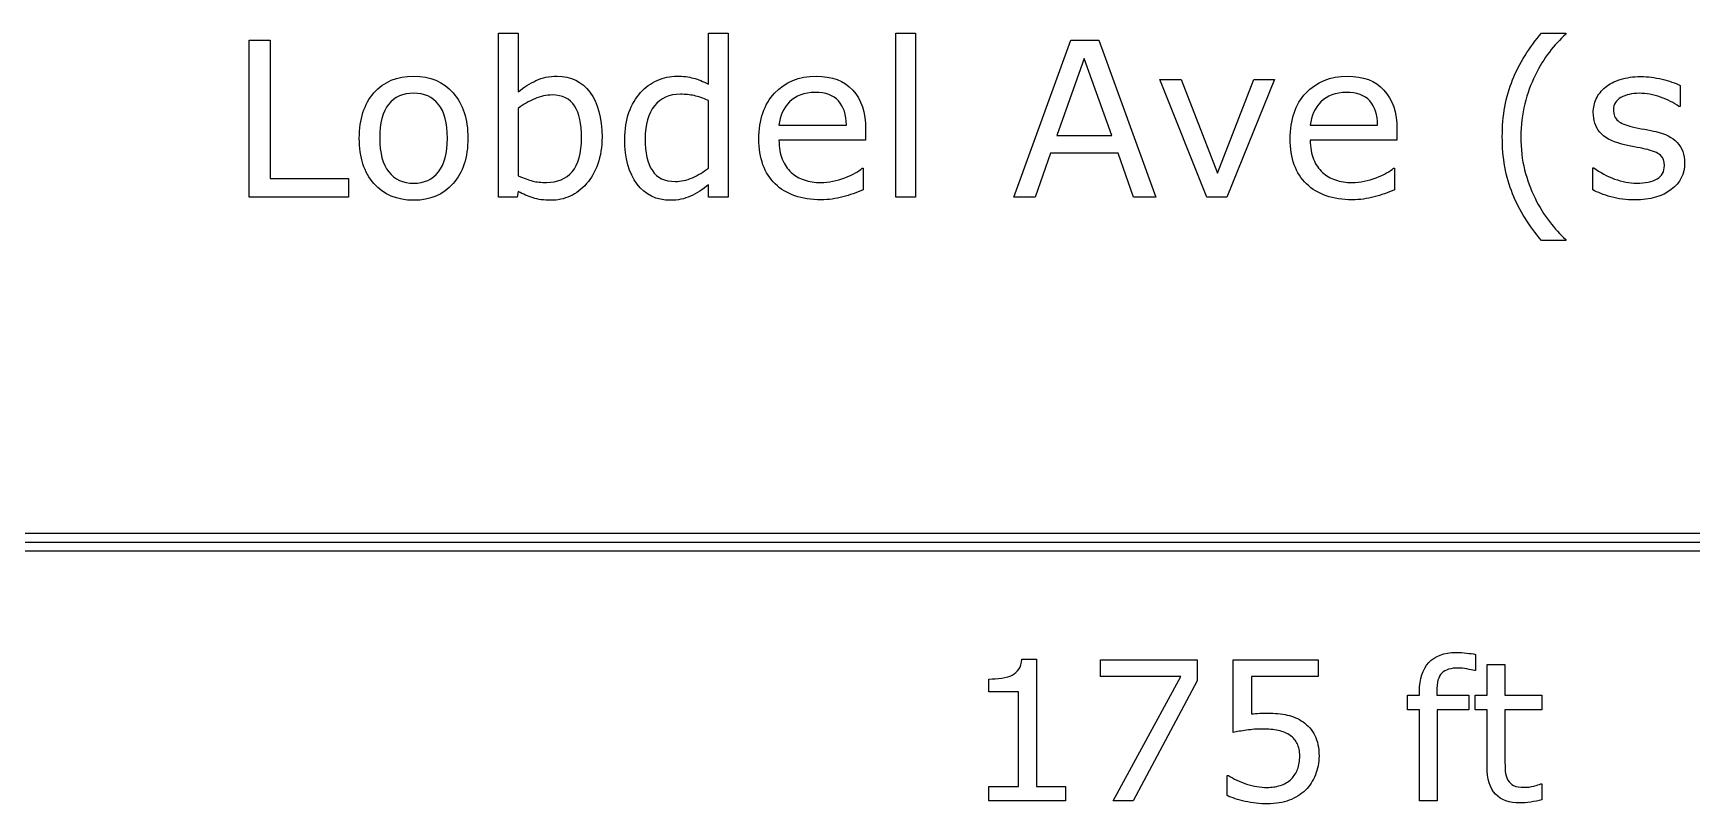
# Model space of a CAD drawing. Extents: x -13 to 750, y 12 to 2314.
# Drawn here: x 99.4 to 176.3, y 1801.8 to 1837.5 of the extents above; entities that cross this region are included whole.
import ezdxf

# ---------------------------------------------------------------- set-up
doc = ezdxf.new("R2010")
doc.units = 0
doc.layers.get('0').update_dxf_attribs({"linetype": 'CONTINUOUS'})

msp = doc.modelspace()

# ---------------------------------------------------------------- linework, layer by layer
at = {"color": 7}
for points in [[(113.99316, 1829.89), (109.39355, 1829.89), (109.39355, 1837.16051), (110.36035, 1837.16051), (110.36035, 1830.74938), (113.99316, 1830.74938)], [(140.30176, 1829.89), (139.38379, 1829.89), (139.38379, 1837.48766), (140.30176, 1837.48766)], [(151.43945, 1829.89), (150.40918, 1829.89), (149.69629, 1831.91637), (146.55176, 1831.91637), (145.83887, 1829.89), (144.85742, 1829.89), (147.50391, 1837.16051), (148.79297, 1837.16051)], [(149.39844, 1832.74645), (148.12402, 1836.31578), (146.84473, 1832.74645)], [(156.94238, 1835.3441), (154.73535, 1829.89), (153.8125, 1829.89), (151.62012, 1835.3441), (152.61621, 1835.3441), (154.30566, 1831.00328), (155.98047, 1835.3441)], [(118.58789, 1832.61461), (118.58789, 1832.61461)], [(119.53516, 1832.61461), (119.53516, 1832.61461)], [(124.80859, 1832.63407), (124.80859, 1832.63407)], [(125.75586, 1832.65855), (125.75586, 1832.65855)], [(130.69238, 1831.23279), (130.69238, 1831.23279)], [(175.96582, 1831.46227), (175.96582, 1831.46227)], [(44, 1814.29039), (44, 1813.48961), (268, 1813.48961), (268, 1814.29039)], [(153.35669, 1807.45348), (150.39478, 1801.89), (149.45435, 1801.89), (152.60522, 1807.66441), (148.87866, 1807.66441), (148.87866, 1808.43346), (153.35669, 1808.43346)]]:
    msp.add_lwpolyline(points, close=True, dxfattribs=at)
for points in [[(121.87402, 1830.14387), (121.81543, 1829.89), (120.95605, 1829.89), (120.95605, 1837.48766), (121.87402, 1837.48766), (121.87402, 1834.77281)], [(130.69238, 1835.12435), (130.69238, 1837.48763), (131.61035, 1837.48763), (131.61035, 1829.89)], [(169.33008, 1837.48766), (170.44824, 1837.48766), (170.44824, 1837.43886)], [(175.75095, 1835.06578), (175.75095, 1834.08434), (175.70215, 1834.08434)], [(121.87402, 1834.0013), (121.87402, 1830.8763)], [(130.69238, 1831.23277), (130.69238, 1834.36266)], [(133.96387, 1833.22496), (137.08887, 1833.22496)], [(158.60254, 1833.22496), (161.72754, 1833.22496)], [(137.98242, 1832.52184), (133.96387, 1832.52184)], [(137.98239, 1833.01988), (137.98242, 1832.52184)], [(162.62109, 1832.52184), (158.60254, 1832.52184)], [(162.62106, 1833.01988), (162.62109, 1832.52184)], [(137.82617, 1831.22301), (137.87497, 1831.22301), (137.87497, 1830.22203)], [(162.46484, 1831.22301), (162.51364, 1831.22301), (162.51364, 1830.22203)], [(171.70312, 1830.21715), (171.70312, 1831.24742), (171.75192, 1831.24742)], [(131.61035, 1829.89), (130.69238, 1829.89), (130.69238, 1830.46129)], [(170.44824, 1827.87828), (169.33008, 1827.87828)], [(170.44824, 1827.92714), (170.44824, 1827.87828)], [(44, 1813.89), (268, 1813.89)], [(166.26348, 1808.68394), (166.26343, 1807.92809)], [(145.22681, 1808.45539), (145.90796, 1808.45539), (145.90796, 1802.55793), (147.2439, 1802.55793), (147.2439, 1801.89)], [(155.02659, 1805.06288), (155.02659, 1808.43349), (158.96409, 1808.43349), (158.96409, 1807.66444), (155.87474, 1807.66444), (155.87474, 1805.92421)], [(166.26343, 1807.92809), (166.21953, 1807.92809)], [(166.80396, 1803.49405), (166.80396, 1806.10441), (166.24585, 1806.10441), (166.24585, 1806.79874), (166.80396, 1806.79874), (166.80396, 1808.20939), (167.63013, 1808.20939), (167.63013, 1806.79874), (169.33521, 1806.79874), (169.33521, 1806.10441), (167.63013, 1806.10441), (167.63013, 1803.86759)], [(147.2439, 1801.89), (143.7019, 1801.89), (143.7019, 1802.55797), (145.06421, 1802.55797), (145.06421, 1806.94371), (143.7019, 1806.94371), (143.7019, 1807.54137)], [(164.46611, 1806.96564), (164.46611, 1806.79865), (165.95586, 1806.79865), (165.95586, 1806.10432), (164.49248, 1806.10432), (164.49248, 1801.89), (163.66631, 1801.89), (163.66631, 1806.10436), (163.1082, 1806.10436), (163.1082, 1806.79869), (163.66631, 1806.79869), (163.66631, 1806.96129)], [(159.00804, 1803.96887), (159.00806, 1803.96861)], [(154.74536, 1802.13609), (154.74536, 1803.06334), (154.80686, 1803.06334)], [(169.29128, 1802.67664), (169.33518, 1802.67664), (169.33521, 1801.93395)]]:
    msp.add_lwpolyline(points, dxfattribs=at)
for points in [[(167.9873, 1835.32457), (168.306313, 1836.105823), (168.753907, 1836.826853), (169.33008, 1837.48766)], [(170.44824, 1837.43886), (170.184567, 1837.201227), (169.93229, 1836.92616), (169.69141, 1836.61366)], [(169.69141, 1836.61366), (169.453777, 1836.30442), (169.23242, 1835.943093), (169.02734, 1835.52968)], [(115.17969, 1834.7191), (115.635417, 1835.23668), (116.249023, 1835.49547), (117.02051, 1835.49547)], [(117.02051, 1835.49547), (117.785483, 1835.49547), (118.395833, 1835.23668), (118.85156, 1834.7191)], [(122.69434, 1835.29039), (122.984053, 1835.42711), (123.309573, 1835.49547), (123.6709, 1835.49547)], [(123.6709, 1835.49547), (124.315433, 1835.49547), (124.823247, 1835.248073), (125.19434, 1834.75328)], [(128.31445, 1835.30016), (128.610677, 1835.430367), (128.916667, 1835.49547), (129.23242, 1835.49547)], [(129.23242, 1835.49547), (129.51888, 1835.49547), (129.772787, 1835.464537), (129.99414, 1835.40267)], [(129.99414, 1835.40267), (130.215493, 1835.34407), (130.44824, 1835.251297), (130.69238, 1835.12435)], [(133.75876, 1834.70934), (134.24704, 1835.233427), (134.888317, 1835.49547), (135.68259, 1835.49547)], [(135.68259, 1835.49547), (136.418263, 1835.49547), (136.98467, 1835.280627), (137.38181, 1834.85094)], [(158.39743, 1834.70934), (158.88571, 1835.233427), (159.526987, 1835.49547), (160.32126, 1835.49547)], [(160.32126, 1835.49547), (161.056933, 1835.49547), (161.62334, 1835.280627), (162.02048, 1834.85094)], [(169.02734, 1835.52968), (168.832027, 1835.129287), (168.672523, 1834.688207), (168.54883, 1834.20644)], [(172.98239, 1835.33922), (173.265597, 1835.430367), (173.581353, 1835.47594), (173.92966, 1835.47594)], [(173.92966, 1835.47594), (174.25518, 1835.47594), (174.583957, 1835.43525), (174.91599, 1835.35387)], [(114.50098, 1832.61461), (114.50098, 1833.503283), (114.727217, 1834.20478), (115.17969, 1834.7191)], [(117.02051, 1834.70445), (116.522463, 1834.70445), (116.135093, 1834.531927), (115.8584, 1834.18688)], [(118.17285, 1834.18688), (117.896157, 1834.531927), (117.512043, 1834.70445), (117.02051, 1834.70445)], [(118.85156, 1834.7191), (119.307293, 1834.20478), (119.53516, 1833.503283), (119.53516, 1832.61461)], [(121.87402, 1834.77281), (122.131187, 1834.984403), (122.404627, 1835.15693), (122.69434, 1835.29039)], [(125.19434, 1834.75328), (125.568687, 1834.258487), (125.75586, 1833.560243), (125.75586, 1832.65855)], [(127.00586, 1833.8109), (127.13932, 1834.172227), (127.318357, 1834.479843), (127.54297, 1834.73375)], [(127.54297, 1834.73375), (127.764323, 1834.981143), (128.021483, 1835.169947), (128.31445, 1835.30016)], [(129.38867, 1834.65565), (128.87435, 1834.65565), (128.47396, 1834.476613), (128.1875, 1834.11854)], [(130.02832, 1834.59215), (129.833007, 1834.634483), (129.61979, 1834.65565), (129.38867, 1834.65565)], [(133.03122, 1832.58531), (133.03122, 1833.477237), (133.273733, 1834.185247), (133.75876, 1834.70934)], [(135.63379, 1834.73863), (135.14225, 1834.73863), (134.749997, 1834.593773), (134.45703, 1834.30406)], [(136.72266, 1834.34313), (136.485027, 1834.606797), (136.12207, 1834.73863), (135.63379, 1834.73863)], [(137.38181, 1834.85094), (137.782197, 1834.421253), (137.98239, 1833.8109), (137.98239, 1833.01988)], [(157.66989, 1832.58531), (157.66989, 1833.477237), (157.912403, 1834.185247), (158.39743, 1834.70934)], [(160.27246, 1834.73863), (159.780927, 1834.73863), (159.388673, 1834.593773), (159.0957, 1834.30406)], [(161.36133, 1834.34313), (161.123697, 1834.606797), (160.76074, 1834.73863), (160.27246, 1834.73863)], [(162.02048, 1834.85094), (162.420867, 1834.421253), (162.62106, 1833.8109), (162.62106, 1833.01988)], [(167.50879, 1832.68297), (167.50879, 1833.66279), (167.668293, 1834.543323), (167.9873, 1835.32457)], [(171.86423, 1834.44566), (171.95863, 1834.644233), (172.10023, 1834.821643), (172.28903, 1834.97789)], [(172.28903, 1834.97789), (172.471323, 1835.130883), (172.702443, 1835.251327), (172.98239, 1835.33922)], [(173.86133, 1834.69957), (173.526043, 1834.69957), (173.24284, 1834.634467), (173.01172, 1834.50426)], [(174.84766, 1834.51891), (174.512373, 1834.63935), (174.183597, 1834.69957), (173.86133, 1834.69957)], [(174.91599, 1835.35387), (175.251277, 1835.275743), (175.529597, 1835.179713), (175.75095, 1835.06578)], [(115.8584, 1834.18688), (115.58496, 1833.84508), (115.44824, 1833.32099), (115.44824, 1832.61461)], [(118.58789, 1832.61461), (118.58789, 1833.32099), (118.449543, 1833.84508), (118.17285, 1834.18688)], [(122.63574, 1834.44563), (122.362307, 1834.331703), (122.1084, 1834.183593), (121.87402, 1834.0013)], [(123.44629, 1834.62142), (123.179363, 1834.62142), (122.90918, 1834.562823), (122.63574, 1834.44563)], [(124.48633, 1834.1136), (124.271483, 1834.452147), (123.924803, 1834.62142), (123.44629, 1834.62142)], [(124.80859, 1832.63411), (124.80859, 1833.28515), (124.70117, 1833.778313), (124.48633, 1834.1136)], [(128.1875, 1834.11854), (127.90104, 1833.760467), (127.75781, 1833.252653), (127.75781, 1832.5951)], [(130.69238, 1834.36266), (130.444987, 1834.473333), (130.223633, 1834.54983), (130.02832, 1834.59215)], [(134.45703, 1834.30406), (134.167317, 1834.014347), (134.00293, 1833.654647), (133.96387, 1833.22496)], [(137.08887, 1833.22496), (137.085537, 1833.706733), (136.963467, 1834.079457), (136.72266, 1834.34313)], [(159.0957, 1834.30406), (158.805987, 1834.014347), (158.6416, 1833.654647), (158.60254, 1833.22496)], [(161.72754, 1833.22496), (161.724207, 1833.706733), (161.602137, 1834.079457), (161.36133, 1834.34313)], [(168.54883, 1834.20644), (168.428383, 1833.724667), (168.36816, 1833.216853), (168.36816, 1832.683)], [(171.72751, 1833.8109), (171.72751, 1834.035507), (171.773083, 1834.247093), (171.86423, 1834.44566)], [(173.01172, 1834.50426), (172.7806, 1834.377307), (172.66504, 1834.186877), (172.66504, 1833.93297)], [(172.66504, 1833.93297), (172.66504, 1833.708357), (172.735027, 1833.539087), (172.875, 1833.42516)], [(175.70215, 1834.08434), (175.467777, 1834.256867), (175.182947, 1834.401723), (174.84766, 1834.51891)], [(126.81055, 1832.57555), (126.81055, 1833.03779), (126.875653, 1833.449573), (127.00586, 1833.8109)], [(172.02536, 1832.9027), (171.826793, 1833.150093), (171.72751, 1833.452827), (171.72751, 1833.8109)], [(172.875, 1833.42516), (173.01172, 1833.311227), (173.233073, 1833.218453), (173.53906, 1833.14684)], [(173.53906, 1833.14684), (173.708333, 1833.107773), (173.897137, 1833.06871), (174.10547, 1833.02965)], [(115.17969, 1830.51012), (114.727217, 1831.02444), (114.50098, 1831.725937), (114.50098, 1832.61461)], [(115.44824, 1832.61461), (115.44824, 1831.931017), (115.586587, 1831.41181), (115.86328, 1831.05699)], [(118.16797, 1831.05211), (118.447917, 1831.40367), (118.58789, 1831.924503), (118.58789, 1832.61461)], [(119.53516, 1832.61461), (119.53516, 1831.725937), (119.307293, 1831.02444), (118.85156, 1830.51012)], [(124.37402, 1831.06181), (124.663733, 1831.39709), (124.80859, 1831.921177), (124.80859, 1832.63407)], [(125.75586, 1832.65851), (125.75586, 1832.202783), (125.690757, 1831.79263), (125.56055, 1831.42805)], [(127.38184, 1830.49059), (127.00098, 1830.99189), (126.81055, 1831.686877), (126.81055, 1832.57555)], [(127.75781, 1832.5951), (127.75781, 1831.947313), (127.868487, 1831.45415), (128.08984, 1831.11561)], [(133.79294, 1830.49547), (133.285127, 1830.987003), (133.03122, 1831.683617), (133.03122, 1832.58531)], [(133.96387, 1832.52184), (133.96387, 1832.186553), (134.014323, 1831.893583), (134.11523, 1831.64293)], [(158.43161, 1830.49547), (157.923797, 1830.987003), (157.66989, 1831.683617), (157.66989, 1832.58531)], [(158.60254, 1832.52184), (158.60254, 1832.186553), (158.652997, 1831.893583), (158.75391, 1831.64293)], [(167.9873, 1830.04137), (167.668293, 1830.822617), (167.50879, 1831.70315), (167.50879, 1832.68297)], [(168.36816, 1832.683), (168.36816, 1832.12636), (168.426757, 1831.61692), (168.54395, 1831.15468)], [(173.04587, 1832.34605), (172.56735, 1832.473003), (172.22718, 1832.658553), (172.02536, 1832.9027)], [(173.61716, 1832.2191), (173.408827, 1832.258167), (173.218397, 1832.300483), (173.04587, 1832.34605)], [(174.10547, 1833.02965), (174.317057, 1832.990583), (174.492837, 1832.954777), (174.63281, 1832.92223)], [(174.63281, 1832.92223), (175.059243, 1832.82457), (175.38802, 1832.656927), (175.61914, 1832.4193)], [(175.61914, 1832.4193), (175.85026, 1832.178413), (175.96582, 1831.859403), (175.96582, 1831.46227)], [(134.11523, 1831.64293), (134.216143, 1831.395537), (134.35449, 1831.192087), (134.53027, 1831.03258)], [(158.75391, 1831.64293), (158.854817, 1831.395537), (158.993163, 1831.192087), (159.16895, 1831.03258)], [(174.12985, 1832.11656), (173.999643, 1832.145827), (173.828747, 1832.180007), (173.61716, 1832.2191)], [(174.84274, 1831.83336), (174.719047, 1831.94404), (174.481417, 1832.03844), (174.12985, 1832.11656)], [(175.02829, 1831.34508), (175.02829, 1831.55992), (174.96644, 1831.72268), (174.84274, 1831.83336)], [(115.86328, 1831.05699), (116.139973, 1830.70543), (116.525717, 1830.52965), (117.02051, 1830.52965)], [(117.02051, 1830.52965), (117.50879, 1830.52965), (117.891277, 1830.703803), (118.16797, 1831.05211)], [(121.87402, 1830.8763), (122.13444, 1830.759113), (122.357423, 1830.677733), (122.54297, 1830.63216)], [(123.18262, 1830.56376), (123.690433, 1830.56376), (124.087567, 1830.729777), (124.37402, 1831.06181)], [(125.56055, 1831.42805), (125.433597, 1831.063463), (125.26107, 1830.757473), (125.04297, 1830.51008)], [(128.08984, 1831.11561), (128.311193, 1830.780323), (128.666013, 1830.61268), (129.1543, 1830.61268)], [(129.1543, 1830.61268), (129.414713, 1830.61268), (129.678383, 1830.669643), (129.94531, 1830.78357)], [(129.94531, 1830.78357), (130.212237, 1830.900763), (130.46126, 1831.050503), (130.69238, 1831.23279)], [(134.53027, 1831.03258), (134.699543, 1830.876327), (134.89974, 1830.75914), (135.13086, 1830.68102)], [(135.90234, 1830.56383), (136.273433, 1830.56383), (136.646157, 1830.63707), (137.02051, 1830.78355)], [(137.02051, 1830.78355), (137.39811, 1830.93329), (137.666663, 1831.079777), (137.82617, 1831.22301)], [(159.16895, 1831.03258), (159.338217, 1830.876327), (159.53841, 1830.75914), (159.76953, 1830.68102)], [(160.54102, 1830.56383), (160.912113, 1830.56383), (161.284833, 1830.63707), (161.65918, 1830.78355)], [(161.65918, 1830.78355), (162.036787, 1830.93329), (162.30534, 1831.079777), (162.46484, 1831.22301)], [(168.54395, 1831.15468), (168.66439, 1830.69244), (168.82552, 1830.252987), (169.02734, 1829.83632)], [(171.75192, 1831.24742), (172.041633, 1831.02932), (172.3639, 1830.855167), (172.71872, 1830.72496)], [(174.68649, 1830.72984), (174.914357, 1830.860053), (175.02829, 1831.065133), (175.02829, 1831.34508)], [(175.96582, 1831.46227), (175.96582, 1830.964223), (175.759113, 1830.555693), (175.3457, 1830.23668)], [(117.02051, 1829.73863), (116.249023, 1829.73863), (115.635417, 1829.995793), (115.17969, 1830.51012)], [(118.85156, 1830.51012), (118.395833, 1829.995793), (117.785483, 1829.73863), (117.02051, 1829.73863)], [(122.55762, 1829.8509), (122.3265, 1829.922513), (122.098633, 1830.02017), (121.87402, 1830.14387)], [(122.54297, 1830.63216), (122.73177, 1830.58656), (122.944987, 1830.56376), (123.18262, 1830.56376)], [(125.04297, 1830.51008), (124.81185, 1830.25292), (124.557943, 1830.059233), (124.28125, 1829.92902)], [(128.93457, 1829.73863), (128.28353, 1829.73863), (127.765953, 1829.989283), (127.38184, 1830.49059)], [(130.69238, 1830.46129), (130.428707, 1830.233423), (130.153643, 1830.056013), (129.86719, 1829.92906)], [(135.91208, 1829.76305), (135.007133, 1829.76305), (134.300753, 1830.00719), (133.79294, 1830.49547)], [(135.13086, 1830.68102), (135.365233, 1830.602893), (135.622393, 1830.56383), (135.90234, 1830.56383)], [(137.87497, 1830.22203), (137.565723, 1830.091823), (137.249967, 1829.982773), (136.9277, 1829.89488)], [(160.55075, 1829.76305), (159.645803, 1829.76305), (158.939423, 1830.00719), (158.43161, 1830.49547)], [(159.76953, 1830.68102), (160.003903, 1830.602893), (160.261067, 1830.56383), (160.54102, 1830.56383)], [(162.51364, 1830.22203), (162.204393, 1830.091823), (161.88864, 1829.982773), (161.56638, 1829.89488)], [(169.33008, 1827.87828), (168.753907, 1828.539087), (168.306313, 1829.260117), (167.9873, 1830.04137)], [(172.54785, 1829.89977), (172.212563, 1829.997423), (171.930987, 1830.103217), (171.70312, 1830.21715)], [(172.71872, 1830.72496), (173.07354, 1830.598007), (173.41371, 1830.53453), (173.73923, 1830.53453)], [(175.3457, 1830.23668), (174.935547, 1829.917667), (174.374023, 1829.75816), (173.66113, 1829.75816)], [(173.73923, 1830.53453), (174.142877, 1830.53453), (174.45863, 1830.599633), (174.68649, 1830.72984)], [(123.36816, 1829.73859), (123.05892, 1829.73859), (122.78874, 1829.776027), (122.55762, 1829.8509)], [(124.28125, 1829.92902), (124.004557, 1829.802067), (123.700193, 1829.73859), (123.36816, 1829.73859)], [(129.86719, 1829.92906), (129.58073, 1829.802107), (129.269857, 1829.73863), (128.93457, 1829.73863)], [(136.9277, 1829.89488), (136.60544, 1829.806993), (136.2669, 1829.76305), (135.91208, 1829.76305)], [(161.56638, 1829.89488), (161.244113, 1829.806993), (160.90557, 1829.76305), (160.55075, 1829.76305)], [(169.02734, 1829.83632), (169.222653, 1829.435927), (169.445637, 1829.074597), (169.69629, 1828.75233)], [(173.66113, 1829.75816), (173.257483, 1829.75816), (172.88639, 1829.805363), (172.54785, 1829.89977)], [(169.69629, 1828.75233), (169.946943, 1828.42681), (170.197593, 1828.151747), (170.44824, 1827.92714)], [(164.10137, 1808.30162), (164.39141, 1808.6151), (164.810353, 1808.77184), (165.3582, 1808.77184)], [(165.3582, 1808.77184), (165.542773, 1808.77184), (165.708303, 1808.76304), (165.85479, 1808.74544)], [(165.85479, 1808.74544), (166.004203, 1808.72784), (166.140433, 1808.70734), (166.26348, 1808.68394)], [(144.29517, 1807.58527), (144.506103, 1807.61747), (144.66577, 1807.66288), (144.77417, 1807.7215)], [(144.77417, 1807.7215), (144.908937, 1807.794747), (145.014407, 1807.887033), (145.09058, 1807.99836)], [(145.09058, 1807.99836), (145.16968, 1808.11262), (145.21509, 1808.264963), (145.22681, 1808.45539)], [(163.66631, 1806.96129), (163.66631, 1807.544297), (163.81133, 1807.991073), (164.10137, 1808.30162)], [(164.70342, 1807.81379), (164.545213, 1807.658517), (164.46611, 1807.3758), (164.46611, 1806.96564)], [(165.47686, 1808.05109), (165.122367, 1808.05109), (164.864553, 1807.97199), (164.70342, 1807.81379)], [(165.86358, 1808.00719), (165.717093, 1808.036457), (165.588187, 1808.05109), (165.47686, 1808.05109)], [(166.21953, 1807.92809), (166.12871, 1807.954423), (166.01006, 1807.98079), (165.86358, 1808.00719)], [(143.7019, 1807.54137), (143.886473, 1807.54137), (144.08423, 1807.556003), (144.29517, 1807.58527)], [(155.87474, 1805.92421), (156.000713, 1805.935943), (156.129617, 1805.944743), (156.26145, 1805.95061)], [(156.26145, 1805.95061), (156.39329, 1805.95661), (156.50755, 1805.95961), (156.60423, 1805.95961)], [(156.60423, 1805.95961), (156.958723, 1805.95961), (157.26927, 1805.928843), (157.53587, 1805.86731)], [(157.53587, 1805.86731), (157.80247, 1805.80871), (158.0471, 1805.70324), (158.26976, 1805.5509)], [(158.26976, 1805.5509), (158.504133, 1805.389773), (158.685773, 1805.181767), (158.81468, 1804.92688)], [(155.64183, 1805.16835), (155.404523, 1805.133217), (155.199443, 1805.09806), (155.02659, 1805.06288)], [(156.3889, 1805.22105), (156.131087, 1805.22105), (155.882063, 1805.203483), (155.64183, 1805.16835)], [(157.11839, 1805.15075), (156.90159, 1805.197617), (156.658427, 1805.22105), (156.3889, 1805.22105)], [(157.67649, 1804.91784), (157.52415, 1805.029167), (157.338117, 1805.106803), (157.11839, 1805.15075)], [(157.99729, 1804.54431), (157.921123, 1804.699583), (157.81419, 1804.824093), (157.67649, 1804.91784)], [(158.81468, 1804.92688), (158.943587, 1804.672), (159.00804, 1804.352663), (159.00804, 1803.96887)], [(158.11595, 1803.97302), (158.11595, 1804.198607), (158.076397, 1804.389037), (157.99729, 1804.54431)], [(158.01487, 1803.36218), (158.082257, 1803.53796), (158.11595, 1803.741573), (158.11595, 1803.97302)], [(159.00806, 1803.96861), (159.00806, 1803.663923), (158.952393, 1803.37242), (158.84106, 1803.0941)], [(167.63013, 1803.86759), (167.63013, 1803.609777), (167.635997, 1803.407627), (167.64773, 1803.26114)], [(157.72483, 1802.90954), (157.853737, 1803.03552), (157.950417, 1803.1864), (158.01487, 1803.36218)], [(158.84106, 1803.0941), (158.729733, 1802.81578), (158.57739, 1802.581407), (158.38403, 1802.39098)], [(167.19507, 1802.19767), (166.93433, 1802.467197), (166.80396, 1802.899323), (166.80396, 1803.49405)], [(167.64773, 1803.26114), (167.659463, 1803.117587), (167.700477, 1802.982823), (167.77077, 1802.85685)], [(154.80686, 1803.06334), (155.0471, 1802.910993), (155.32835, 1802.780623), (155.65061, 1802.67223)], [(155.65061, 1802.67223), (155.972877, 1802.566757), (156.289283, 1802.51402), (156.59983, 1802.51402)], [(156.59983, 1802.51402), (156.807843, 1802.51402), (157.008527, 1802.54332), (157.20188, 1802.60192)], [(157.20188, 1802.60192), (157.398173, 1802.66052), (157.57249, 1802.76306), (157.72483, 1802.90954)], [(158.38403, 1802.39098), (158.173097, 1802.1859), (157.921143, 1802.027697), (157.62817, 1801.91637)], [(167.77077, 1802.85685), (167.835237, 1802.739663), (167.923127, 1802.653237), (168.03444, 1802.59757)], [(168.03444, 1802.59757), (168.1487, 1802.544837), (168.321553, 1802.51847), (168.553, 1802.51847)], [(168.553, 1802.51847), (168.687767, 1802.51847), (168.82839, 1802.537503), (168.97487, 1802.57557)], [(168.97487, 1802.57557), (169.121357, 1802.61657), (169.226827, 1802.65026), (169.29128, 1802.67664)], [(155.58472, 1801.86803), (155.25366, 1801.94127), (154.973873, 1802.030623), (154.74536, 1802.13609)], [(156.61743, 1801.75377), (156.26001, 1801.75377), (155.915773, 1801.791857), (155.58472, 1801.86803)], [(157.62817, 1801.91637), (157.338137, 1801.80797), (157.001223, 1801.75377), (156.61743, 1801.75377)], [(168.33765, 1801.79337), (167.83667, 1801.79337), (167.45581, 1801.928137), (167.19507, 1802.19767)], [(168.82544, 1801.83287), (168.6438, 1801.806537), (168.481203, 1801.79337), (168.33765, 1801.79337)], [(169.33521, 1801.93395), (169.17993, 1801.89295), (169.010007, 1801.859257), (168.82544, 1801.83287)]]:
    msp.add_open_spline(points, degree=3, dxfattribs=at)

doc.saveas('drawing.dxf')
